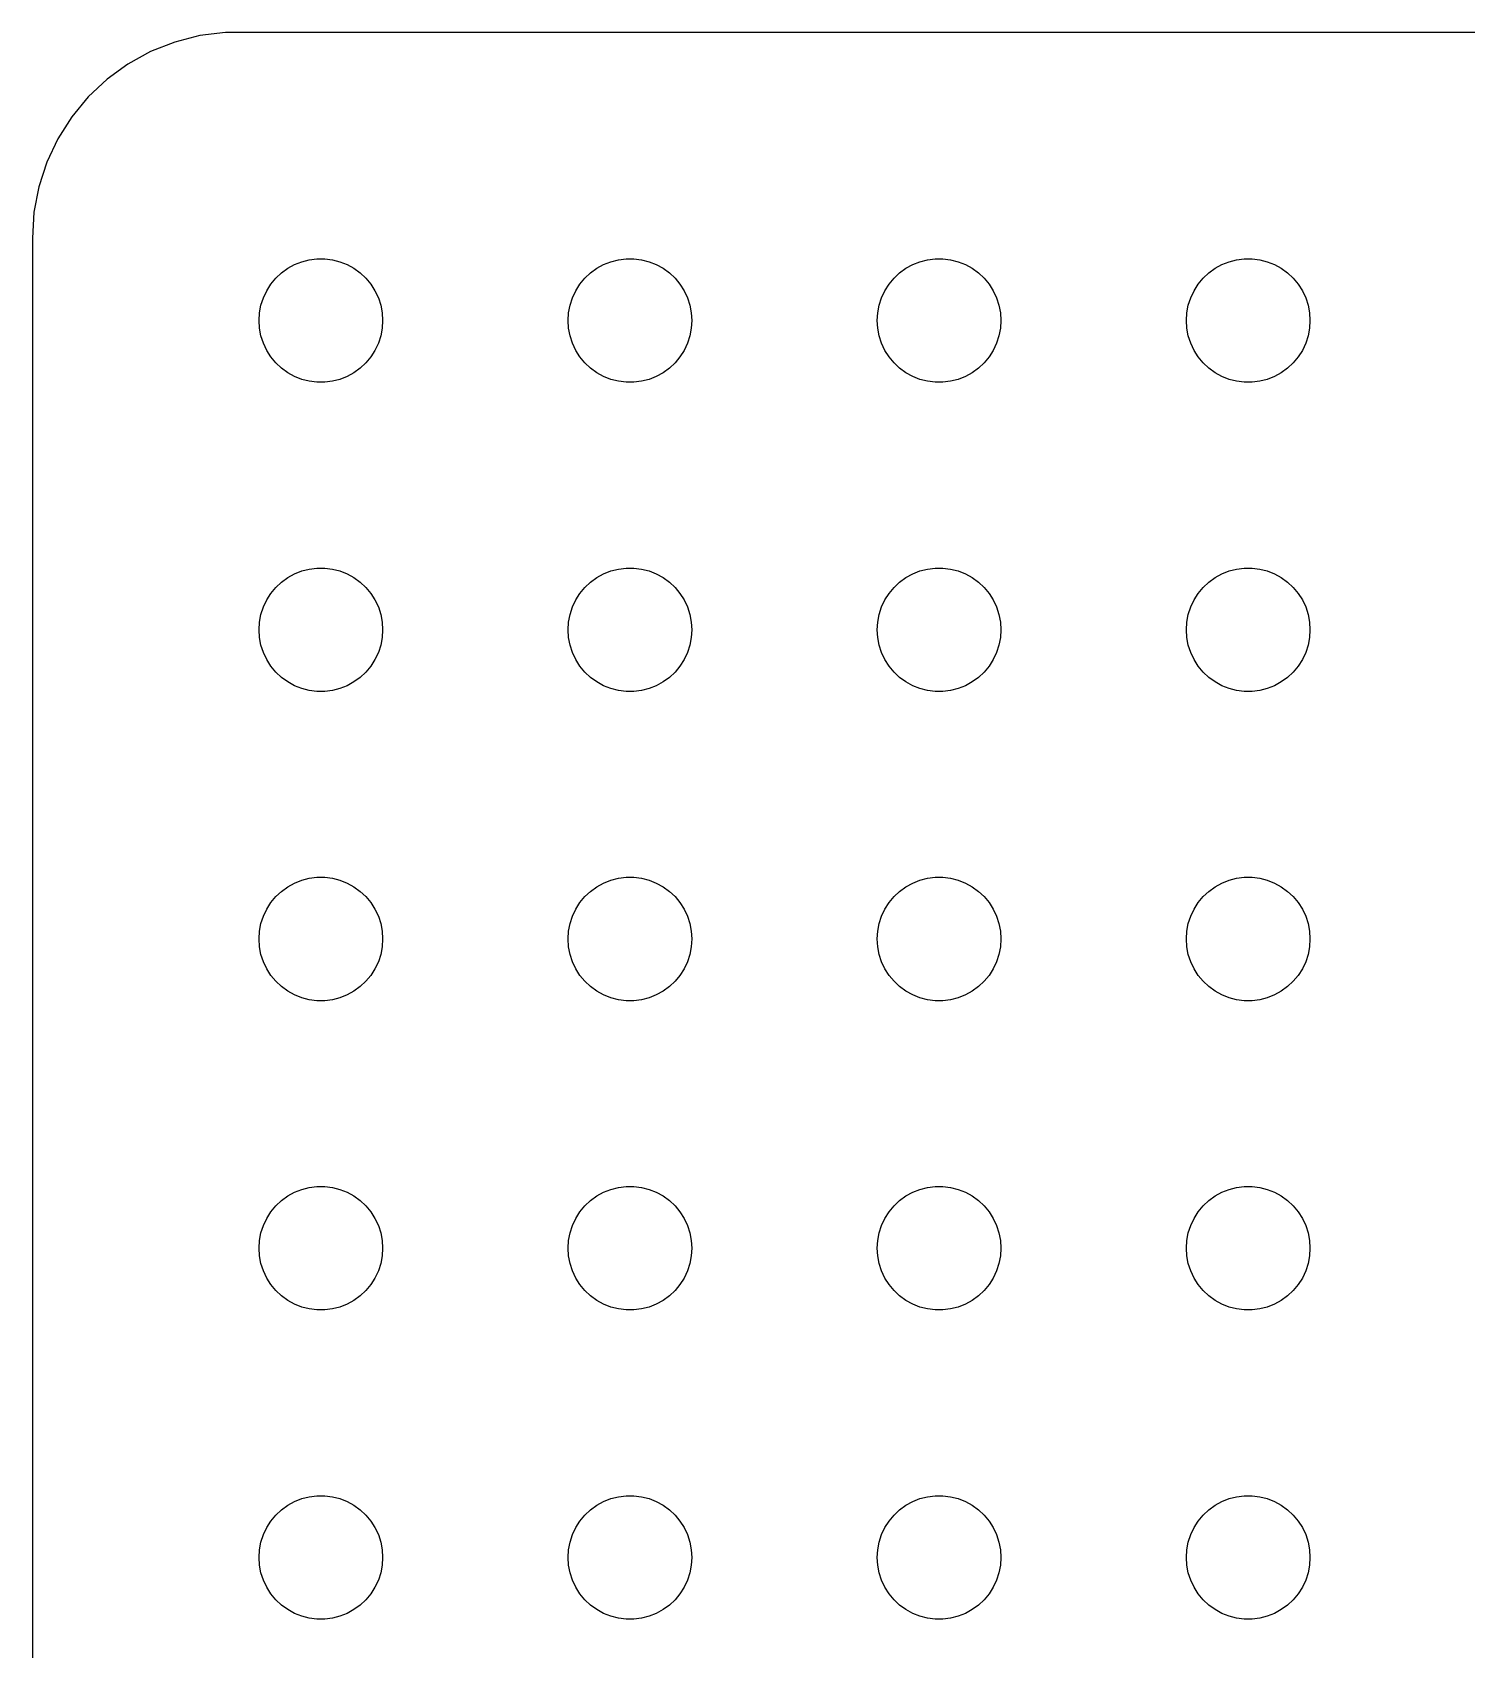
# Model space of a CAD drawing. Header units: metres. Extents: x -142 to 142, y -37 to 37.
# Drawn here: x -142 to -107.2, y -2.24 to 36.99 of the extents above; entities that cross this region are included whole.
import ezdxf

# ---------------------------------------------------------------- set-up
doc = ezdxf.new("R2010")
doc.units = ezdxf.units.M

msp = doc.modelspace()

# ---------------------------------------------------------------- linework, layer by layer
for p, q in [((-137.937, 36.9114), (-138.545, 36.7553)), ((-137.314, 36.9901), (-137.937, 36.9114)), ((137.314, 36.9901), (-137.314, 36.9901)), ((-139.129, 36.5241), (-139.679, 36.2216)), ((-138.545, 36.7553), (-139.129, 36.5241)), ((-139.679, 36.2216), (-140.187, 35.8526)), ((-140.187, 35.8526), (-140.645, 35.4227)), ((-140.645, 35.4227), (-141.045, 34.9389)), ((-141.045, 34.9389), (-141.382, 34.4088)), ((-141.382, 34.4088), (-141.649, 33.8406)), ((-141.649, 33.8406), (-141.843, 33.2434)), ((-141.843, 33.2434), (-141.961, 32.6267)), ((-141.961, 32.6267), (-142, 32)), ((-142, 32), (-142, -32)), ((-135.639, 31.3572), (-135.464, 31.4266)), ((-135.464, 31.4266), (-135.281, 31.4734)), ((-135.281, 31.4734), (-135.094, 31.497)), ((-135.094, 31.497), (-134.906, 31.497)), ((-134.906, 31.497), (-134.719, 31.4734)), ((-134.719, 31.4734), (-134.536, 31.4266)), ((-134.536, 31.4266), (-134.361, 31.3572)), ((-128.139, 31.3572), (-127.964, 31.4266)), ((-127.964, 31.4266), (-127.781, 31.4734)), ((-127.781, 31.4734), (-127.594, 31.497)), ((-127.594, 31.497), (-127.406, 31.497)), ((-127.406, 31.497), (-127.219, 31.4734)), ((-127.219, 31.4734), (-127.036, 31.4266)), ((-127.036, 31.4266), (-126.861, 31.3572)), ((-120.639, 31.3572), (-120.464, 31.4266)), ((-120.464, 31.4266), (-120.281, 31.4734)), ((-120.281, 31.4734), (-120.094, 31.497)), ((-120.094, 31.497), (-119.906, 31.497)), ((-119.906, 31.497), (-119.719, 31.4734)), ((-119.719, 31.4734), (-119.536, 31.4266)), ((-119.536, 31.4266), (-119.361, 31.3572)), ((-113.139, 31.3572), (-112.964, 31.4266)), ((-112.964, 31.4266), (-112.781, 31.4734)), ((-112.781, 31.4734), (-112.594, 31.497)), ((-112.594, 31.497), (-112.406, 31.497)), ((-112.406, 31.497), (-112.219, 31.4734)), ((-112.219, 31.4734), (-112.036, 31.4266)), ((-112.036, 31.4266), (-111.861, 31.3572)), ((-136.214, 30.8817), (-136.093, 31.0268)), ((-136.093, 31.0268), (-135.956, 31.1558)), ((-135.956, 31.1558), (-135.804, 31.2665)), ((-135.804, 31.2665), (-135.639, 31.3572)), ((-134.361, 31.3572), (-134.196, 31.2665)), ((-134.196, 31.2665), (-134.044, 31.1558)), ((-134.044, 31.1558), (-133.907, 31.0268)), ((-133.907, 31.0268), (-133.786, 30.8817)), ((-128.714, 30.8817), (-128.593, 31.0268)), ((-128.593, 31.0268), (-128.456, 31.1558)), ((-128.456, 31.1558), (-128.304, 31.2665)), ((-128.304, 31.2665), (-128.139, 31.3572)), ((-126.861, 31.3572), (-126.696, 31.2665)), ((-126.696, 31.2665), (-126.544, 31.1558)), ((-126.544, 31.1558), (-126.407, 31.0268)), ((-126.407, 31.0268), (-126.286, 30.8817)), ((-121.214, 30.8817), (-121.093, 31.0268)), ((-121.093, 31.0268), (-120.956, 31.1558)), ((-120.956, 31.1558), (-120.804, 31.2665)), ((-120.804, 31.2665), (-120.639, 31.3572)), ((-119.361, 31.3572), (-119.196, 31.2665)), ((-119.196, 31.2665), (-119.044, 31.1558)), ((-119.044, 31.1558), (-118.907, 31.0268)), ((-118.907, 31.0268), (-118.786, 30.8817)), ((-113.714, 30.8817), (-113.593, 31.0268)), ((-113.593, 31.0268), (-113.456, 31.1558)), ((-113.456, 31.1558), (-113.304, 31.2665)), ((-113.304, 31.2665), (-113.139, 31.3572)), ((-111.861, 31.3572), (-111.696, 31.2665)), ((-111.696, 31.2665), (-111.544, 31.1558)), ((-111.544, 31.1558), (-111.407, 31.0268)), ((-111.407, 31.0268), (-111.286, 30.8817)), ((-136.395, 30.5522), (-136.314, 30.7226)), ((-136.314, 30.7226), (-136.214, 30.8817)), ((-133.786, 30.8817), (-133.686, 30.7226)), ((-133.686, 30.7226), (-133.605, 30.5522)), ((-128.895, 30.5522), (-128.814, 30.7226)), ((-128.814, 30.7226), (-128.714, 30.8817)), ((-126.286, 30.8817), (-126.186, 30.7226)), ((-126.186, 30.7226), (-126.105, 30.5522)), ((-121.395, 30.5522), (-121.314, 30.7226)), ((-121.314, 30.7226), (-121.214, 30.8817)), ((-118.786, 30.8817), (-118.686, 30.7226)), ((-118.686, 30.7226), (-118.605, 30.5522)), ((-113.895, 30.5522), (-113.814, 30.7226)), ((-113.814, 30.7226), (-113.714, 30.8817)), ((-111.286, 30.8817), (-111.186, 30.7226)), ((-111.186, 30.7226), (-111.105, 30.5522)), ((-136.488, 30.188), (-136.453, 30.373)), ((-136.453, 30.373), (-136.395, 30.5522)), ((-133.605, 30.5522), (-133.547, 30.373)), ((-133.547, 30.373), (-133.512, 30.188)), ((-128.988, 30.188), (-128.953, 30.373)), ((-128.953, 30.373), (-128.895, 30.5522)), ((-126.105, 30.5522), (-126.047, 30.373)), ((-126.047, 30.373), (-126.012, 30.188)), ((-121.488, 30.188), (-121.453, 30.373)), ((-121.453, 30.373), (-121.395, 30.5522)), ((-118.605, 30.5522), (-118.547, 30.373)), ((-118.547, 30.373), (-118.512, 30.188)), ((-113.988, 30.188), (-113.953, 30.373)), ((-113.953, 30.373), (-113.895, 30.5522)), ((-111.105, 30.5522), (-111.047, 30.373)), ((-111.047, 30.373), (-111.012, 30.188)), ((-136.5, 30), (-136.488, 30.188)), ((-136.488, 29.812), (-136.5, 30)), ((-133.512, 30.188), (-133.5, 30)), ((-133.5, 30), (-133.512, 29.812)), ((-129, 30), (-128.988, 30.188)), ((-128.988, 29.812), (-129, 30)), ((-126.012, 30.188), (-126, 30)), ((-126, 30), (-126.012, 29.812)), ((-121.5, 30), (-121.488, 30.188)), ((-121.488, 29.812), (-121.5, 30)), ((-118.512, 30.188), (-118.5, 30)), ((-118.5, 30), (-118.512, 29.812)), ((-114, 30), (-113.988, 30.188)), ((-113.988, 29.812), (-114, 30)), ((-111.012, 30.188), (-111, 30)), ((-111, 30), (-111.012, 29.812)), ((-136.453, 29.627), (-136.488, 29.812)), ((-136.395, 29.4478), (-136.453, 29.627)), ((-136.314, 29.2774), (-136.395, 29.4478)), ((-133.605, 29.4478), (-133.686, 29.2774)), ((-133.547, 29.627), (-133.605, 29.4478)), ((-133.512, 29.812), (-133.547, 29.627)), ((-128.953, 29.627), (-128.988, 29.812)), ((-128.895, 29.4478), (-128.953, 29.627)), ((-128.814, 29.2774), (-128.895, 29.4478)), ((-126.105, 29.4478), (-126.186, 29.2774)), ((-126.047, 29.627), (-126.105, 29.4478)), ((-126.012, 29.812), (-126.047, 29.627)), ((-121.453, 29.627), (-121.488, 29.812)), ((-121.395, 29.4478), (-121.453, 29.627)), ((-121.314, 29.2774), (-121.395, 29.4478)), ((-118.605, 29.4478), (-118.686, 29.2774)), ((-118.547, 29.627), (-118.605, 29.4478)), ((-118.512, 29.812), (-118.547, 29.627)), ((-113.953, 29.627), (-113.988, 29.812)), ((-113.895, 29.4478), (-113.953, 29.627)), ((-113.814, 29.2774), (-113.895, 29.4478)), ((-111.105, 29.4478), (-111.186, 29.2774)), ((-111.047, 29.627), (-111.105, 29.4478)), ((-111.012, 29.812), (-111.047, 29.627)), ((-136.214, 29.1183), (-136.314, 29.2774)), ((-136.093, 28.9732), (-136.214, 29.1183)), ((-133.786, 29.1183), (-133.907, 28.9732)), ((-133.686, 29.2774), (-133.786, 29.1183)), ((-128.714, 29.1183), (-128.814, 29.2774)), ((-128.593, 28.9732), (-128.714, 29.1183)), ((-126.286, 29.1183), (-126.407, 28.9732)), ((-126.186, 29.2774), (-126.286, 29.1183)), ((-121.214, 29.1183), (-121.314, 29.2774)), ((-121.093, 28.9732), (-121.214, 29.1183)), ((-118.786, 29.1183), (-118.907, 28.9732)), ((-118.686, 29.2774), (-118.786, 29.1183)), ((-113.714, 29.1183), (-113.814, 29.2774)), ((-113.593, 28.9732), (-113.714, 29.1183)), ((-111.286, 29.1183), (-111.407, 28.9732)), ((-111.186, 29.2774), (-111.286, 29.1183)), ((-135.956, 28.8442), (-136.093, 28.9732)), ((-135.804, 28.7335), (-135.956, 28.8442)), ((-135.639, 28.6427), (-135.804, 28.7335)), ((-135.464, 28.5734), (-135.639, 28.6427)), ((-134.361, 28.6427), (-134.536, 28.5734)), ((-134.196, 28.7335), (-134.361, 28.6427)), ((-134.044, 28.8442), (-134.196, 28.7335)), ((-133.907, 28.9732), (-134.044, 28.8442)), ((-128.456, 28.8442), (-128.593, 28.9732)), ((-128.304, 28.7335), (-128.456, 28.8442)), ((-128.139, 28.6427), (-128.304, 28.7335)), ((-127.964, 28.5734), (-128.139, 28.6427)), ((-126.861, 28.6427), (-127.036, 28.5734)), ((-126.696, 28.7335), (-126.861, 28.6427)), ((-126.544, 28.8442), (-126.696, 28.7335)), ((-126.407, 28.9732), (-126.544, 28.8442)), ((-120.956, 28.8442), (-121.093, 28.9732)), ((-120.804, 28.7335), (-120.956, 28.8442)), ((-120.639, 28.6427), (-120.804, 28.7335)), ((-120.464, 28.5734), (-120.639, 28.6427)), ((-119.361, 28.6427), (-119.536, 28.5734)), ((-119.196, 28.7335), (-119.361, 28.6427)), ((-119.044, 28.8442), (-119.196, 28.7335)), ((-118.907, 28.9732), (-119.044, 28.8442)), ((-113.456, 28.8442), (-113.593, 28.9732)), ((-113.304, 28.7335), (-113.456, 28.8442)), ((-113.139, 28.6427), (-113.304, 28.7335)), ((-112.964, 28.5734), (-113.139, 28.6427)), ((-111.861, 28.6427), (-112.036, 28.5734)), ((-111.696, 28.7335), (-111.861, 28.6427)), ((-111.544, 28.8442), (-111.696, 28.7335)), ((-111.407, 28.9732), (-111.544, 28.8442)), ((-135.281, 28.5266), (-135.464, 28.5734)), ((-135.094, 28.503), (-135.281, 28.5266)), ((-134.906, 28.503), (-135.094, 28.503)), ((-134.719, 28.5266), (-134.906, 28.503)), ((-134.536, 28.5734), (-134.719, 28.5266)), ((-127.781, 28.5266), (-127.964, 28.5734)), ((-127.594, 28.503), (-127.781, 28.5266)), ((-127.406, 28.503), (-127.594, 28.503)), ((-127.219, 28.5266), (-127.406, 28.503)), ((-127.036, 28.5734), (-127.219, 28.5266)), ((-120.281, 28.5266), (-120.464, 28.5734)), ((-120.094, 28.503), (-120.281, 28.5266)), ((-119.906, 28.503), (-120.094, 28.503)), ((-119.719, 28.5266), (-119.906, 28.503)), ((-119.536, 28.5734), (-119.719, 28.5266)), ((-112.781, 28.5266), (-112.964, 28.5734)), ((-112.594, 28.503), (-112.781, 28.5266)), ((-112.406, 28.503), (-112.594, 28.503)), ((-112.219, 28.5266), (-112.406, 28.503)), ((-112.036, 28.5734), (-112.219, 28.5266)), ((-135.464, 23.9266), (-135.281, 23.9734)), ((-135.281, 23.9734), (-135.094, 23.997)), ((-135.094, 23.997), (-134.906, 23.997)), ((-134.906, 23.997), (-134.719, 23.9734)), ((-134.719, 23.9734), (-134.536, 23.9266)), ((-127.964, 23.9266), (-127.781, 23.9734)), ((-127.781, 23.9734), (-127.594, 23.997)), ((-127.594, 23.997), (-127.406, 23.997)), ((-127.406, 23.997), (-127.219, 23.9734)), ((-127.219, 23.9734), (-127.036, 23.9266)), ((-120.464, 23.9266), (-120.281, 23.9734)), ((-120.281, 23.9734), (-120.094, 23.997)), ((-120.094, 23.997), (-119.906, 23.997)), ((-119.906, 23.997), (-119.719, 23.9734)), ((-119.719, 23.9734), (-119.536, 23.9266)), ((-112.964, 23.9266), (-112.781, 23.9734)), ((-112.781, 23.9734), (-112.594, 23.997)), ((-112.594, 23.997), (-112.406, 23.997)), ((-112.406, 23.997), (-112.219, 23.9734)), ((-112.219, 23.9734), (-112.036, 23.9266)), ((-136.093, 23.5268), (-135.956, 23.6558)), ((-135.956, 23.6558), (-135.804, 23.7665)), ((-135.804, 23.7665), (-135.639, 23.8572)), ((-135.639, 23.8572), (-135.464, 23.9266)), ((-134.536, 23.9266), (-134.361, 23.8572)), ((-134.361, 23.8572), (-134.196, 23.7665)), ((-134.196, 23.7665), (-134.044, 23.6558)), ((-134.044, 23.6558), (-133.907, 23.5268)), ((-128.593, 23.5268), (-128.456, 23.6558)), ((-128.456, 23.6558), (-128.304, 23.7665)), ((-128.304, 23.7665), (-128.139, 23.8572)), ((-128.139, 23.8572), (-127.964, 23.9266)), ((-127.036, 23.9266), (-126.861, 23.8572)), ((-126.861, 23.8572), (-126.696, 23.7665)), ((-126.696, 23.7665), (-126.544, 23.6558)), ((-126.544, 23.6558), (-126.407, 23.5268)), ((-121.093, 23.5268), (-120.956, 23.6558)), ((-120.956, 23.6558), (-120.804, 23.7665)), ((-120.804, 23.7665), (-120.639, 23.8572)), ((-120.639, 23.8572), (-120.464, 23.9266)), ((-119.536, 23.9266), (-119.361, 23.8572)), ((-119.361, 23.8572), (-119.196, 23.7665)), ((-119.196, 23.7665), (-119.044, 23.6558)), ((-119.044, 23.6558), (-118.907, 23.5268)), ((-113.593, 23.5268), (-113.456, 23.6558)), ((-113.456, 23.6558), (-113.304, 23.7665)), ((-113.304, 23.7665), (-113.139, 23.8572)), ((-113.139, 23.8572), (-112.964, 23.9266)), ((-112.036, 23.9266), (-111.861, 23.8572)), ((-111.861, 23.8572), (-111.696, 23.7665)), ((-111.696, 23.7665), (-111.544, 23.6558)), ((-111.544, 23.6558), (-111.407, 23.5268)), ((-136.395, 23.0522), (-136.314, 23.2226)), ((-136.314, 23.2226), (-136.214, 23.3817)), ((-136.214, 23.3817), (-136.093, 23.5268)), ((-133.907, 23.5268), (-133.786, 23.3817)), ((-133.786, 23.3817), (-133.686, 23.2226)), ((-133.686, 23.2226), (-133.605, 23.0522)), ((-128.895, 23.0522), (-128.814, 23.2226)), ((-128.814, 23.2226), (-128.714, 23.3817)), ((-128.714, 23.3817), (-128.593, 23.5268)), ((-126.407, 23.5268), (-126.286, 23.3817)), ((-126.286, 23.3817), (-126.186, 23.2226)), ((-126.186, 23.2226), (-126.105, 23.0522)), ((-121.395, 23.0522), (-121.314, 23.2226)), ((-121.314, 23.2226), (-121.214, 23.3817)), ((-121.214, 23.3817), (-121.093, 23.5268)), ((-118.907, 23.5268), (-118.786, 23.3817)), ((-118.786, 23.3817), (-118.686, 23.2226)), ((-118.686, 23.2226), (-118.605, 23.0522)), ((-113.895, 23.0522), (-113.814, 23.2226)), ((-113.814, 23.2226), (-113.714, 23.3817)), ((-113.714, 23.3817), (-113.593, 23.5268)), ((-111.407, 23.5268), (-111.286, 23.3817)), ((-111.286, 23.3817), (-111.186, 23.2226)), ((-111.186, 23.2226), (-111.105, 23.0522)), ((-136.488, 22.688), (-136.453, 22.873)), ((-136.453, 22.873), (-136.395, 23.0522)), ((-133.605, 23.0522), (-133.547, 22.873)), ((-133.547, 22.873), (-133.512, 22.688)), ((-128.988, 22.688), (-128.953, 22.873)), ((-128.953, 22.873), (-128.895, 23.0522)), ((-126.105, 23.0522), (-126.047, 22.873)), ((-126.047, 22.873), (-126.012, 22.688)), ((-121.488, 22.688), (-121.453, 22.873)), ((-121.453, 22.873), (-121.395, 23.0522)), ((-118.605, 23.0522), (-118.547, 22.873)), ((-118.547, 22.873), (-118.512, 22.688)), ((-113.988, 22.688), (-113.953, 22.873)), ((-113.953, 22.873), (-113.895, 23.0522)), ((-111.105, 23.0522), (-111.047, 22.873)), ((-111.047, 22.873), (-111.012, 22.688)), ((-136.5, 22.5), (-136.488, 22.688)), ((-136.488, 22.312), (-136.5, 22.5)), ((-133.512, 22.688), (-133.5, 22.5)), ((-133.5, 22.5), (-133.512, 22.312)), ((-129, 22.5), (-128.988, 22.688)), ((-128.988, 22.312), (-129, 22.5)), ((-126.012, 22.688), (-126, 22.5)), ((-126, 22.5), (-126.012, 22.312)), ((-121.5, 22.5), (-121.488, 22.688)), ((-121.488, 22.312), (-121.5, 22.5)), ((-118.512, 22.688), (-118.5, 22.5)), ((-118.5, 22.5), (-118.512, 22.312)), ((-114, 22.5), (-113.988, 22.688)), ((-113.988, 22.312), (-114, 22.5)), ((-111.012, 22.688), (-111, 22.5)), ((-111, 22.5), (-111.012, 22.312)), ((-136.453, 22.127), (-136.488, 22.312)), ((-136.395, 21.9478), (-136.453, 22.127)), ((-133.547, 22.127), (-133.605, 21.9478)), ((-133.512, 22.312), (-133.547, 22.127)), ((-128.953, 22.127), (-128.988, 22.312)), ((-128.895, 21.9478), (-128.953, 22.127)), ((-126.047, 22.127), (-126.105, 21.9478)), ((-126.012, 22.312), (-126.047, 22.127)), ((-121.453, 22.127), (-121.488, 22.312)), ((-121.395, 21.9478), (-121.453, 22.127)), ((-118.547, 22.127), (-118.605, 21.9478)), ((-118.512, 22.312), (-118.547, 22.127)), ((-113.953, 22.127), (-113.988, 22.312)), ((-113.895, 21.9478), (-113.953, 22.127)), ((-111.047, 22.127), (-111.105, 21.9478)), ((-111.012, 22.312), (-111.047, 22.127)), ((-136.314, 21.7774), (-136.395, 21.9478)), ((-136.214, 21.6183), (-136.314, 21.7774)), ((-136.093, 21.4732), (-136.214, 21.6183)), ((-133.786, 21.6183), (-133.907, 21.4732)), ((-133.686, 21.7774), (-133.786, 21.6183)), ((-133.605, 21.9478), (-133.686, 21.7774)), ((-128.814, 21.7774), (-128.895, 21.9478)), ((-128.714, 21.6183), (-128.814, 21.7774)), ((-128.593, 21.4732), (-128.714, 21.6183)), ((-126.286, 21.6183), (-126.407, 21.4732)), ((-126.186, 21.7774), (-126.286, 21.6183)), ((-126.105, 21.9478), (-126.186, 21.7774)), ((-121.314, 21.7774), (-121.395, 21.9478)), ((-121.214, 21.6183), (-121.314, 21.7774)), ((-121.093, 21.4732), (-121.214, 21.6183)), ((-118.786, 21.6183), (-118.907, 21.4732)), ((-118.686, 21.7774), (-118.786, 21.6183)), ((-118.605, 21.9478), (-118.686, 21.7774)), ((-113.814, 21.7774), (-113.895, 21.9478)), ((-113.714, 21.6183), (-113.814, 21.7774)), ((-113.593, 21.4732), (-113.714, 21.6183)), ((-111.286, 21.6183), (-111.407, 21.4732)), ((-111.186, 21.7774), (-111.286, 21.6183)), ((-111.105, 21.9478), (-111.186, 21.7774)), ((-135.956, 21.3442), (-136.093, 21.4732)), ((-135.804, 21.2335), (-135.956, 21.3442)), ((-135.639, 21.1427), (-135.804, 21.2335)), ((-134.196, 21.2335), (-134.361, 21.1427)), ((-134.044, 21.3442), (-134.196, 21.2335)), ((-133.907, 21.4732), (-134.044, 21.3442)), ((-128.456, 21.3442), (-128.593, 21.4732)), ((-128.304, 21.2335), (-128.456, 21.3442)), ((-128.139, 21.1427), (-128.304, 21.2335)), ((-126.696, 21.2335), (-126.861, 21.1427)), ((-126.544, 21.3442), (-126.696, 21.2335)), ((-126.407, 21.4732), (-126.544, 21.3442)), ((-120.956, 21.3442), (-121.093, 21.4732)), ((-120.804, 21.2335), (-120.956, 21.3442)), ((-120.639, 21.1427), (-120.804, 21.2335)), ((-119.196, 21.2335), (-119.361, 21.1427)), ((-119.044, 21.3442), (-119.196, 21.2335)), ((-118.907, 21.4732), (-119.044, 21.3442)), ((-113.456, 21.3442), (-113.593, 21.4732)), ((-113.304, 21.2335), (-113.456, 21.3442)), ((-113.139, 21.1427), (-113.304, 21.2335)), ((-111.696, 21.2335), (-111.861, 21.1427)), ((-111.544, 21.3442), (-111.696, 21.2335)), ((-111.407, 21.4732), (-111.544, 21.3442)), ((-135.464, 21.0734), (-135.639, 21.1427)), ((-135.281, 21.0266), (-135.464, 21.0734)), ((-135.094, 21.003), (-135.281, 21.0266)), ((-134.906, 21.003), (-135.094, 21.003)), ((-134.719, 21.0266), (-134.906, 21.003)), ((-134.536, 21.0734), (-134.719, 21.0266)), ((-134.361, 21.1427), (-134.536, 21.0734)), ((-127.964, 21.0734), (-128.139, 21.1427)), ((-127.781, 21.0266), (-127.964, 21.0734)), ((-127.594, 21.003), (-127.781, 21.0266)), ((-127.406, 21.003), (-127.594, 21.003)), ((-127.219, 21.0266), (-127.406, 21.003)), ((-127.036, 21.0734), (-127.219, 21.0266)), ((-126.861, 21.1427), (-127.036, 21.0734)), ((-120.464, 21.0734), (-120.639, 21.1427)), ((-120.281, 21.0266), (-120.464, 21.0734)), ((-120.094, 21.003), (-120.281, 21.0266)), ((-119.906, 21.003), (-120.094, 21.003)), ((-119.719, 21.0266), (-119.906, 21.003)), ((-119.536, 21.0734), (-119.719, 21.0266)), ((-119.361, 21.1427), (-119.536, 21.0734)), ((-112.964, 21.0734), (-113.139, 21.1427)), ((-112.781, 21.0266), (-112.964, 21.0734)), ((-112.594, 21.003), (-112.781, 21.0266)), ((-112.406, 21.003), (-112.594, 21.003)), ((-112.219, 21.0266), (-112.406, 21.003)), ((-112.036, 21.0734), (-112.219, 21.0266)), ((-111.861, 21.1427), (-112.036, 21.0734)), ((-135.281, 16.4734), (-135.094, 16.497)), ((-135.094, 16.497), (-134.906, 16.497)), ((-134.906, 16.497), (-134.719, 16.4734)), ((-127.781, 16.4734), (-127.594, 16.497)), ((-127.594, 16.497), (-127.406, 16.497)), ((-127.406, 16.497), (-127.219, 16.4734)), ((-120.281, 16.4734), (-120.094, 16.497)), ((-120.094, 16.497), (-119.906, 16.497)), ((-119.906, 16.497), (-119.719, 16.4734)), ((-112.781, 16.4734), (-112.594, 16.497)), ((-112.594, 16.497), (-112.406, 16.497)), ((-112.406, 16.497), (-112.219, 16.4734)), ((-136.093, 16.0268), (-135.956, 16.1558)), ((-135.956, 16.1558), (-135.804, 16.2665)), ((-135.804, 16.2665), (-135.639, 16.3572)), ((-135.639, 16.3572), (-135.464, 16.4266)), ((-135.464, 16.4266), (-135.281, 16.4734)), ((-134.719, 16.4734), (-134.536, 16.4266)), ((-134.536, 16.4266), (-134.361, 16.3572)), ((-134.361, 16.3572), (-134.196, 16.2665)), ((-134.196, 16.2665), (-134.044, 16.1558)), ((-134.044, 16.1558), (-133.907, 16.0268)), ((-128.593, 16.0268), (-128.456, 16.1558)), ((-128.456, 16.1558), (-128.304, 16.2665)), ((-128.304, 16.2665), (-128.139, 16.3572)), ((-128.139, 16.3572), (-127.964, 16.4266)), ((-127.964, 16.4266), (-127.781, 16.4734)), ((-127.219, 16.4734), (-127.036, 16.4266)), ((-127.036, 16.4266), (-126.861, 16.3572)), ((-126.861, 16.3572), (-126.696, 16.2665)), ((-126.696, 16.2665), (-126.544, 16.1558)), ((-126.544, 16.1558), (-126.407, 16.0268)), ((-121.093, 16.0268), (-120.956, 16.1558)), ((-120.956, 16.1558), (-120.804, 16.2665)), ((-120.804, 16.2665), (-120.639, 16.3572)), ((-120.639, 16.3572), (-120.464, 16.4266)), ((-120.464, 16.4266), (-120.281, 16.4734)), ((-119.719, 16.4734), (-119.536, 16.4266)), ((-119.536, 16.4266), (-119.361, 16.3572)), ((-119.361, 16.3572), (-119.196, 16.2665)), ((-119.196, 16.2665), (-119.044, 16.1558)), ((-119.044, 16.1558), (-118.907, 16.0268)), ((-113.593, 16.0268), (-113.456, 16.1558)), ((-113.456, 16.1558), (-113.304, 16.2665)), ((-113.304, 16.2665), (-113.139, 16.3572)), ((-113.139, 16.3572), (-112.964, 16.4266)), ((-112.964, 16.4266), (-112.781, 16.4734)), ((-112.219, 16.4734), (-112.036, 16.4266)), ((-112.036, 16.4266), (-111.861, 16.3572)), ((-111.861, 16.3572), (-111.696, 16.2665)), ((-111.696, 16.2665), (-111.544, 16.1558)), ((-111.544, 16.1558), (-111.407, 16.0268)), ((-136.395, 15.5522), (-136.314, 15.7226)), ((-136.314, 15.7226), (-136.214, 15.8817)), ((-136.214, 15.8817), (-136.093, 16.0268)), ((-133.907, 16.0268), (-133.786, 15.8817)), ((-133.786, 15.8817), (-133.686, 15.7226)), ((-133.686, 15.7226), (-133.605, 15.5522)), ((-128.895, 15.5522), (-128.814, 15.7226)), ((-128.814, 15.7226), (-128.714, 15.8817)), ((-128.714, 15.8817), (-128.593, 16.0268)), ((-126.407, 16.0268), (-126.286, 15.8817)), ((-126.286, 15.8817), (-126.186, 15.7226)), ((-126.186, 15.7226), (-126.105, 15.5522)), ((-121.395, 15.5522), (-121.314, 15.7226)), ((-121.314, 15.7226), (-121.214, 15.8817)), ((-121.214, 15.8817), (-121.093, 16.0268)), ((-118.907, 16.0268), (-118.786, 15.8817)), ((-118.786, 15.8817), (-118.686, 15.7226)), ((-118.686, 15.7226), (-118.605, 15.5522)), ((-113.895, 15.5522), (-113.814, 15.7226)), ((-113.814, 15.7226), (-113.714, 15.8817)), ((-113.714, 15.8817), (-113.593, 16.0268)), ((-111.407, 16.0268), (-111.286, 15.8817)), ((-111.286, 15.8817), (-111.186, 15.7226)), ((-111.186, 15.7226), (-111.105, 15.5522)), ((-136.488, 15.188), (-136.453, 15.373)), ((-136.453, 15.373), (-136.395, 15.5522)), ((-133.605, 15.5522), (-133.547, 15.373)), ((-133.547, 15.373), (-133.512, 15.188)), ((-128.988, 15.188), (-128.953, 15.373)), ((-128.953, 15.373), (-128.895, 15.5522)), ((-126.105, 15.5522), (-126.047, 15.373)), ((-126.047, 15.373), (-126.012, 15.188)), ((-121.488, 15.188), (-121.453, 15.373)), ((-121.453, 15.373), (-121.395, 15.5522)), ((-118.605, 15.5522), (-118.547, 15.373)), ((-118.547, 15.373), (-118.512, 15.188)), ((-113.988, 15.188), (-113.953, 15.373)), ((-113.953, 15.373), (-113.895, 15.5522)), ((-111.105, 15.5522), (-111.047, 15.373)), ((-111.047, 15.373), (-111.012, 15.188)), ((-136.5, 15), (-136.488, 15.188)), ((-136.488, 14.812), (-136.5, 15)), ((-133.512, 15.188), (-133.5, 15)), ((-133.5, 15), (-133.512, 14.812)), ((-129, 15), (-128.988, 15.188)), ((-128.988, 14.812), (-129, 15)), ((-126.012, 15.188), (-126, 15)), ((-126, 15), (-126.012, 14.812)), ((-121.5, 15), (-121.488, 15.188)), ((-121.488, 14.812), (-121.5, 15)), ((-118.512, 15.188), (-118.5, 15)), ((-118.5, 15), (-118.512, 14.812)), ((-114, 15), (-113.988, 15.188)), ((-113.988, 14.812), (-114, 15)), ((-111.012, 15.188), (-111, 15)), ((-111, 15), (-111.012, 14.812)), ((-136.453, 14.627), (-136.488, 14.812)), ((-136.395, 14.4478), (-136.453, 14.627)), ((-133.547, 14.627), (-133.605, 14.4478)), ((-133.512, 14.812), (-133.547, 14.627)), ((-128.953, 14.627), (-128.988, 14.812)), ((-128.895, 14.4478), (-128.953, 14.627)), ((-126.047, 14.627), (-126.105, 14.4478)), ((-126.012, 14.812), (-126.047, 14.627)), ((-121.453, 14.627), (-121.488, 14.812)), ((-121.395, 14.4478), (-121.453, 14.627)), ((-118.547, 14.627), (-118.605, 14.4478)), ((-118.512, 14.812), (-118.547, 14.627)), ((-113.953, 14.627), (-113.988, 14.812)), ((-113.895, 14.4478), (-113.953, 14.627)), ((-111.047, 14.627), (-111.105, 14.4478)), ((-111.012, 14.812), (-111.047, 14.627)), ((-136.314, 14.2774), (-136.395, 14.4478)), ((-136.214, 14.1183), (-136.314, 14.2774)), ((-133.686, 14.2774), (-133.786, 14.1183)), ((-133.605, 14.4478), (-133.686, 14.2774)), ((-128.814, 14.2774), (-128.895, 14.4478)), ((-128.714, 14.1183), (-128.814, 14.2774)), ((-126.186, 14.2774), (-126.286, 14.1183)), ((-126.105, 14.4478), (-126.186, 14.2774)), ((-121.314, 14.2774), (-121.395, 14.4478)), ((-121.214, 14.1183), (-121.314, 14.2774)), ((-118.686, 14.2774), (-118.786, 14.1183)), ((-118.605, 14.4478), (-118.686, 14.2774)), ((-113.814, 14.2774), (-113.895, 14.4478)), ((-113.714, 14.1183), (-113.814, 14.2774)), ((-111.186, 14.2774), (-111.286, 14.1183)), ((-111.105, 14.4478), (-111.186, 14.2774)), ((-136.093, 13.9732), (-136.214, 14.1183)), ((-135.956, 13.8442), (-136.093, 13.9732)), ((-135.804, 13.7335), (-135.956, 13.8442)), ((-135.639, 13.6427), (-135.804, 13.7335)), ((-134.196, 13.7335), (-134.361, 13.6427)), ((-134.044, 13.8442), (-134.196, 13.7335)), ((-133.907, 13.9732), (-134.044, 13.8442)), ((-133.786, 14.1183), (-133.907, 13.9732)), ((-128.593, 13.9732), (-128.714, 14.1183)), ((-128.456, 13.8442), (-128.593, 13.9732)), ((-128.304, 13.7335), (-128.456, 13.8442)), ((-128.139, 13.6427), (-128.304, 13.7335)), ((-126.696, 13.7335), (-126.861, 13.6427)), ((-126.544, 13.8442), (-126.696, 13.7335)), ((-126.407, 13.9732), (-126.544, 13.8442)), ((-126.286, 14.1183), (-126.407, 13.9732)), ((-121.093, 13.9732), (-121.214, 14.1183)), ((-120.956, 13.8442), (-121.093, 13.9732)), ((-120.804, 13.7335), (-120.956, 13.8442)), ((-120.639, 13.6427), (-120.804, 13.7335)), ((-119.196, 13.7335), (-119.361, 13.6427)), ((-119.044, 13.8442), (-119.196, 13.7335)), ((-118.907, 13.9732), (-119.044, 13.8442)), ((-118.786, 14.1183), (-118.907, 13.9732)), ((-113.593, 13.9732), (-113.714, 14.1183)), ((-113.456, 13.8442), (-113.593, 13.9732)), ((-113.304, 13.7335), (-113.456, 13.8442)), ((-113.139, 13.6427), (-113.304, 13.7335)), ((-111.696, 13.7335), (-111.861, 13.6427)), ((-111.544, 13.8442), (-111.696, 13.7335)), ((-111.407, 13.9732), (-111.544, 13.8442)), ((-111.286, 14.1183), (-111.407, 13.9732)), ((-135.464, 13.5734), (-135.639, 13.6427)), ((-135.281, 13.5266), (-135.464, 13.5734)), ((-135.094, 13.5029), (-135.281, 13.5266)), ((-134.906, 13.5029), (-135.094, 13.5029)), ((-134.719, 13.5266), (-134.906, 13.5029)), ((-134.536, 13.5734), (-134.719, 13.5266)), ((-134.361, 13.6427), (-134.536, 13.5734)), ((-127.964, 13.5734), (-128.139, 13.6427)), ((-127.781, 13.5266), (-127.964, 13.5734)), ((-127.594, 13.5029), (-127.781, 13.5266)), ((-127.406, 13.5029), (-127.594, 13.5029)), ((-127.219, 13.5266), (-127.406, 13.5029)), ((-127.036, 13.5734), (-127.219, 13.5266)), ((-126.861, 13.6427), (-127.036, 13.5734)), ((-120.464, 13.5734), (-120.639, 13.6427)), ((-120.281, 13.5266), (-120.464, 13.5734)), ((-120.094, 13.5029), (-120.281, 13.5266)), ((-119.906, 13.5029), (-120.094, 13.5029)), ((-119.719, 13.5266), (-119.906, 13.5029)), ((-119.536, 13.5734), (-119.719, 13.5266)), ((-119.361, 13.6427), (-119.536, 13.5734)), ((-112.964, 13.5734), (-113.139, 13.6427)), ((-112.781, 13.5266), (-112.964, 13.5734)), ((-112.594, 13.5029), (-112.781, 13.5266)), ((-112.406, 13.5029), (-112.594, 13.5029)), ((-112.219, 13.5266), (-112.406, 13.5029)), ((-112.036, 13.5734), (-112.219, 13.5266)), ((-111.861, 13.6427), (-112.036, 13.5734)), ((-136.093, 8.52681), (-135.956, 8.65576)), ((-135.956, 8.65576), (-135.804, 8.76648)), ((-135.804, 8.76648), (-135.639, 8.85724)), ((-135.639, 8.85724), (-135.464, 8.92657)), ((-135.464, 8.92657), (-135.281, 8.97342)), ((-135.281, 8.97342), (-135.094, 8.99704)), ((-135.094, 8.99704), (-134.906, 8.99704)), ((-134.906, 8.99704), (-134.719, 8.97342)), ((-134.719, 8.97342), (-134.536, 8.92657)), ((-134.536, 8.92657), (-134.361, 8.85724)), ((-134.361, 8.85724), (-134.196, 8.76648)), ((-134.196, 8.76648), (-134.044, 8.65576)), ((-134.044, 8.65576), (-133.907, 8.52681)), ((-128.593, 8.52681), (-128.456, 8.65576)), ((-128.456, 8.65576), (-128.304, 8.76648)), ((-128.304, 8.76648), (-128.139, 8.85724)), ((-128.139, 8.85724), (-127.964, 8.92657)), ((-127.964, 8.92657), (-127.781, 8.97342)), ((-127.781, 8.97342), (-127.594, 8.99704)), ((-127.594, 8.99704), (-127.406, 8.99704)), ((-127.406, 8.99704), (-127.219, 8.97342)), ((-127.219, 8.97342), (-127.036, 8.92657)), ((-127.036, 8.92657), (-126.861, 8.85724)), ((-126.861, 8.85724), (-126.696, 8.76648)), ((-126.696, 8.76648), (-126.544, 8.65576)), ((-126.544, 8.65576), (-126.407, 8.52681)), ((-121.093, 8.52681), (-120.956, 8.65576)), ((-120.956, 8.65576), (-120.804, 8.76648)), ((-120.804, 8.76648), (-120.639, 8.85724)), ((-120.639, 8.85724), (-120.464, 8.92657)), ((-120.464, 8.92657), (-120.281, 8.97342)), ((-120.281, 8.97342), (-120.094, 8.99704)), ((-120.094, 8.99704), (-119.906, 8.99704)), ((-119.906, 8.99704), (-119.719, 8.97342)), ((-119.719, 8.97342), (-119.536, 8.92657)), ((-119.536, 8.92657), (-119.361, 8.85724)), ((-119.361, 8.85724), (-119.196, 8.76648)), ((-119.196, 8.76648), (-119.044, 8.65576)), ((-119.044, 8.65576), (-118.907, 8.52681)), ((-113.593, 8.52681), (-113.456, 8.65576)), ((-113.456, 8.65576), (-113.304, 8.76648)), ((-113.304, 8.76648), (-113.139, 8.85724)), ((-113.139, 8.85724), (-112.964, 8.92657)), ((-112.964, 8.92657), (-112.781, 8.97342)), ((-112.781, 8.97342), (-112.594, 8.99704)), ((-112.594, 8.99704), (-112.406, 8.99704)), ((-112.406, 8.99704), (-112.219, 8.97342)), ((-112.219, 8.97342), (-112.036, 8.92657)), ((-112.036, 8.92657), (-111.861, 8.85724)), ((-111.861, 8.85724), (-111.696, 8.76648)), ((-111.696, 8.76648), (-111.544, 8.65576)), ((-111.544, 8.65576), (-111.407, 8.52681)), ((-136.314, 8.22263), (-136.214, 8.38167)), ((-136.214, 8.38167), (-136.093, 8.52681)), ((-133.907, 8.52681), (-133.786, 8.38167)), ((-133.786, 8.38167), (-133.686, 8.22263)), ((-128.814, 8.22263), (-128.714, 8.38167)), ((-128.714, 8.38167), (-128.593, 8.52681)), ((-126.407, 8.52681), (-126.286, 8.38167)), ((-126.286, 8.38167), (-126.186, 8.22263)), ((-121.314, 8.22263), (-121.214, 8.38167)), ((-121.214, 8.38167), (-121.093, 8.52681)), ((-118.907, 8.52681), (-118.786, 8.38167)), ((-118.786, 8.38167), (-118.686, 8.22263)), ((-113.814, 8.22263), (-113.714, 8.38167)), ((-113.714, 8.38167), (-113.593, 8.52681)), ((-111.407, 8.52681), (-111.286, 8.38167)), ((-111.286, 8.38167), (-111.186, 8.22263)), ((-136.488, 7.68799), (-136.453, 7.87303)), ((-136.453, 7.87303), (-136.395, 8.05219)), ((-136.395, 8.05219), (-136.314, 8.22263)), ((-133.686, 8.22263), (-133.605, 8.05219)), ((-133.605, 8.05219), (-133.547, 7.87303)), ((-133.547, 7.87303), (-133.512, 7.68799)), ((-128.988, 7.68799), (-128.953, 7.87303)), ((-128.953, 7.87303), (-128.895, 8.05219)), ((-128.895, 8.05219), (-128.814, 8.22263)), ((-126.186, 8.22263), (-126.105, 8.05219)), ((-126.105, 8.05219), (-126.047, 7.87303)), ((-126.047, 7.87303), (-126.012, 7.68799)), ((-121.488, 7.68799), (-121.453, 7.87303)), ((-121.453, 7.87303), (-121.395, 8.05219)), ((-121.395, 8.05219), (-121.314, 8.22263)), ((-118.686, 8.22263), (-118.605, 8.05219)), ((-118.605, 8.05219), (-118.547, 7.87303)), ((-118.547, 7.87303), (-118.512, 7.68799)), ((-113.988, 7.68799), (-113.953, 7.87303)), ((-113.953, 7.87303), (-113.895, 8.05219)), ((-113.895, 8.05219), (-113.814, 8.22263)), ((-111.186, 8.22263), (-111.105, 8.05219)), ((-111.105, 8.05219), (-111.047, 7.87303)), ((-111.047, 7.87303), (-111.012, 7.68799)), ((-136.5, 7.5), (-136.488, 7.68799)), ((-136.488, 7.312), (-136.5, 7.5)), ((-133.512, 7.68799), (-133.5, 7.5)), ((-133.5, 7.5), (-133.512, 7.312)), ((-129, 7.5), (-128.988, 7.68799)), ((-128.988, 7.312), (-129, 7.5)), ((-126.012, 7.68799), (-126, 7.5)), ((-126, 7.5), (-126.012, 7.312)), ((-121.5, 7.5), (-121.488, 7.68799)), ((-121.488, 7.312), (-121.5, 7.5)), ((-118.512, 7.68799), (-118.5, 7.5)), ((-118.5, 7.5), (-118.512, 7.312)), ((-114, 7.5), (-113.988, 7.68799)), ((-113.988, 7.312), (-114, 7.5)), ((-111.012, 7.68799), (-111, 7.5)), ((-111, 7.5), (-111.012, 7.312)), ((-136.453, 7.12695), (-136.488, 7.312)), ((-136.395, 6.9478), (-136.453, 7.12695)), ((-133.547, 7.12695), (-133.605, 6.9478)), ((-133.512, 7.312), (-133.547, 7.12695)), ((-128.953, 7.12695), (-128.988, 7.312)), ((-128.895, 6.9478), (-128.953, 7.12695)), ((-126.047, 7.12695), (-126.105, 6.9478)), ((-126.012, 7.312), (-126.047, 7.12695)), ((-121.453, 7.12695), (-121.488, 7.312)), ((-121.395, 6.9478), (-121.453, 7.12695)), ((-118.547, 7.12695), (-118.605, 6.9478)), ((-118.512, 7.312), (-118.547, 7.12695)), ((-113.953, 7.12695), (-113.988, 7.312)), ((-113.895, 6.9478), (-113.953, 7.12695)), ((-111.047, 7.12695), (-111.105, 6.9478)), ((-111.012, 7.312), (-111.047, 7.12695)), ((-136.314, 6.77736), (-136.395, 6.9478)), ((-136.214, 6.61832), (-136.314, 6.77736)), ((-133.686, 6.77736), (-133.786, 6.61832)), ((-133.605, 6.9478), (-133.686, 6.77736)), ((-128.814, 6.77736), (-128.895, 6.9478)), ((-128.714, 6.61832), (-128.814, 6.77736)), ((-126.186, 6.77736), (-126.286, 6.61832)), ((-126.105, 6.9478), (-126.186, 6.77736)), ((-121.314, 6.77736), (-121.395, 6.9478)), ((-121.214, 6.61832), (-121.314, 6.77736)), ((-118.686, 6.77736), (-118.786, 6.61832)), ((-118.605, 6.9478), (-118.686, 6.77736)), ((-113.814, 6.77736), (-113.895, 6.9478)), ((-113.714, 6.61832), (-113.814, 6.77736)), ((-111.186, 6.77736), (-111.286, 6.61832)), ((-111.105, 6.9478), (-111.186, 6.77736)), ((-136.093, 6.47318), (-136.214, 6.61832)), ((-135.956, 6.34422), (-136.093, 6.47318)), ((-135.804, 6.23351), (-135.956, 6.34422)), ((-134.044, 6.34422), (-134.196, 6.23351)), ((-133.907, 6.47318), (-134.044, 6.34422)), ((-133.786, 6.61832), (-133.907, 6.47318)), ((-128.593, 6.47318), (-128.714, 6.61832)), ((-128.456, 6.34422), (-128.593, 6.47318)), ((-128.304, 6.23351), (-128.456, 6.34422)), ((-126.544, 6.34422), (-126.696, 6.23351)), ((-126.407, 6.47318), (-126.544, 6.34422)), ((-126.286, 6.61832), (-126.407, 6.47318)), ((-121.093, 6.47318), (-121.214, 6.61832)), ((-120.956, 6.34422), (-121.093, 6.47318)), ((-120.804, 6.23351), (-120.956, 6.34422)), ((-119.044, 6.34422), (-119.196, 6.23351)), ((-118.907, 6.47318), (-119.044, 6.34422)), ((-118.786, 6.61832), (-118.907, 6.47318)), ((-113.593, 6.47318), (-113.714, 6.61832)), ((-113.456, 6.34422), (-113.593, 6.47318)), ((-113.304, 6.23351), (-113.456, 6.34422)), ((-111.544, 6.34422), (-111.696, 6.23351)), ((-111.407, 6.47318), (-111.544, 6.34422)), ((-111.286, 6.61832), (-111.407, 6.47318)), ((-135.639, 6.14275), (-135.804, 6.23351)), ((-135.464, 6.07341), (-135.639, 6.14275)), ((-135.281, 6.02657), (-135.464, 6.07341)), ((-135.094, 6.00294), (-135.281, 6.02657)), ((-134.906, 6.00294), (-135.094, 6.00294)), ((-134.719, 6.02657), (-134.906, 6.00294)), ((-134.536, 6.07341), (-134.719, 6.02657)), ((-134.361, 6.14275), (-134.536, 6.07341)), ((-134.196, 6.23351), (-134.361, 6.14275)), ((-128.139, 6.14275), (-128.304, 6.23351)), ((-127.964, 6.07341), (-128.139, 6.14275)), ((-127.781, 6.02657), (-127.964, 6.07341)), ((-127.594, 6.00294), (-127.781, 6.02657)), ((-127.406, 6.00294), (-127.594, 6.00294)), ((-127.219, 6.02657), (-127.406, 6.00294)), ((-127.036, 6.07341), (-127.219, 6.02657)), ((-126.861, 6.14275), (-127.036, 6.07341)), ((-126.696, 6.23351), (-126.861, 6.14275)), ((-120.639, 6.14275), (-120.804, 6.23351)), ((-120.464, 6.07341), (-120.639, 6.14275)), ((-120.281, 6.02657), (-120.464, 6.07341)), ((-120.094, 6.00294), (-120.281, 6.02657)), ((-119.906, 6.00294), (-120.094, 6.00294)), ((-119.719, 6.02657), (-119.906, 6.00294)), ((-119.536, 6.07341), (-119.719, 6.02657)), ((-119.361, 6.14275), (-119.536, 6.07341)), ((-119.196, 6.23351), (-119.361, 6.14275)), ((-113.139, 6.14275), (-113.304, 6.23351)), ((-112.964, 6.07341), (-113.139, 6.14275)), ((-112.781, 6.02657), (-112.964, 6.07341)), ((-112.594, 6.00294), (-112.781, 6.02657)), ((-112.406, 6.00294), (-112.594, 6.00294)), ((-112.219, 6.02657), (-112.406, 6.00294)), ((-112.036, 6.07341), (-112.219, 6.02657)), ((-111.861, 6.14275), (-112.036, 6.07341)), ((-111.696, 6.23351), (-111.861, 6.14275)), ((-135.956, 1.15576), (-135.804, 1.26648)), ((-135.804, 1.26648), (-135.639, 1.35724)), ((-135.639, 1.35724), (-135.464, 1.42657)), ((-135.464, 1.42657), (-135.281, 1.47342)), ((-135.281, 1.47342), (-135.094, 1.49704)), ((-135.094, 1.49704), (-134.906, 1.49704)), ((-134.906, 1.49704), (-134.719, 1.47342)), ((-134.719, 1.47342), (-134.536, 1.42657)), ((-134.536, 1.42657), (-134.361, 1.35724)), ((-134.361, 1.35724), (-134.196, 1.26648)), ((-134.196, 1.26648), (-134.044, 1.15576)), ((-128.456, 1.15576), (-128.304, 1.26648)), ((-128.304, 1.26648), (-128.139, 1.35724)), ((-128.139, 1.35724), (-127.964, 1.42657)), ((-127.964, 1.42657), (-127.781, 1.47342)), ((-127.781, 1.47342), (-127.594, 1.49704)), ((-127.594, 1.49704), (-127.406, 1.49704)), ((-127.406, 1.49704), (-127.219, 1.47342)), ((-127.219, 1.47342), (-127.036, 1.42657)), ((-127.036, 1.42657), (-126.861, 1.35724)), ((-126.861, 1.35724), (-126.696, 1.26648)), ((-126.696, 1.26648), (-126.544, 1.15576)), ((-120.956, 1.15576), (-120.804, 1.26648)), ((-120.804, 1.26648), (-120.639, 1.35724)), ((-120.639, 1.35724), (-120.464, 1.42657)), ((-120.464, 1.42657), (-120.281, 1.47342)), ((-120.281, 1.47342), (-120.094, 1.49704)), ((-120.094, 1.49704), (-119.906, 1.49704)), ((-119.906, 1.49704), (-119.719, 1.47342)), ((-119.719, 1.47342), (-119.536, 1.42657)), ((-119.536, 1.42657), (-119.361, 1.35724)), ((-119.361, 1.35724), (-119.196, 1.26648)), ((-119.196, 1.26648), (-119.044, 1.15576)), ((-113.456, 1.15576), (-113.304, 1.26648)), ((-113.304, 1.26648), (-113.139, 1.35724)), ((-113.139, 1.35724), (-112.964, 1.42657)), ((-112.964, 1.42657), (-112.781, 1.47342)), ((-112.781, 1.47342), (-112.594, 1.49704)), ((-112.594, 1.49704), (-112.406, 1.49704)), ((-112.406, 1.49704), (-112.219, 1.47342)), ((-112.219, 1.47342), (-112.036, 1.42657)), ((-112.036, 1.42657), (-111.861, 1.35724)), ((-111.861, 1.35724), (-111.696, 1.26648)), ((-111.696, 1.26648), (-111.544, 1.15576)), ((-136.314, 0.722626), (-136.214, 0.881668)), ((-136.214, 0.881668), (-136.093, 1.02681)), ((-136.093, 1.02681), (-135.956, 1.15576)), ((-134.044, 1.15576), (-133.907, 1.02681)), ((-133.907, 1.02681), (-133.786, 0.881668)), ((-133.786, 0.881668), (-133.686, 0.722626)), ((-128.814, 0.722626), (-128.714, 0.881668)), ((-128.714, 0.881668), (-128.593, 1.02681)), ((-128.593, 1.02681), (-128.456, 1.15576)), ((-126.544, 1.15576), (-126.407, 1.02681)), ((-126.407, 1.02681), (-126.286, 0.881668)), ((-126.286, 0.881668), (-126.186, 0.722626)), ((-121.314, 0.722626), (-121.214, 0.881668)), ((-121.214, 0.881668), (-121.093, 1.02681)), ((-121.093, 1.02681), (-120.956, 1.15576)), ((-119.044, 1.15576), (-118.907, 1.02681)), ((-118.907, 1.02681), (-118.786, 0.881668)), ((-118.786, 0.881668), (-118.686, 0.722626)), ((-113.814, 0.722626), (-113.714, 0.881668)), ((-113.714, 0.881668), (-113.593, 1.02681)), ((-113.593, 1.02681), (-113.456, 1.15576)), ((-111.544, 1.15576), (-111.407, 1.02681)), ((-111.407, 1.02681), (-111.286, 0.881668)), ((-111.286, 0.881668), (-111.186, 0.722626)), ((-136.453, 0.373032), (-136.395, 0.552185)), ((-136.395, 0.552185), (-136.314, 0.722626)), ((-133.686, 0.722626), (-133.605, 0.552185)), ((-133.605, 0.552185), (-133.547, 0.373032)), ((-128.953, 0.373032), (-128.895, 0.552185)), ((-128.895, 0.552185), (-128.814, 0.722626)), ((-126.186, 0.722626), (-126.105, 0.552185)), ((-126.105, 0.552185), (-126.047, 0.373032)), ((-121.453, 0.373032), (-121.395, 0.552185)), ((-121.395, 0.552185), (-121.314, 0.722626)), ((-118.686, 0.722626), (-118.605, 0.552185)), ((-118.605, 0.552185), (-118.547, 0.373032)), ((-113.953, 0.373032), (-113.895, 0.552185)), ((-113.895, 0.552185), (-113.814, 0.722626)), ((-111.186, 0.722626), (-111.105, 0.552185)), ((-111.105, 0.552185), (-111.047, 0.373032)), ((-136.5, 0), (-136.488, 0.187988)), ((-136.488, -0.187988), (-136.5, 0)), ((-136.488, 0.187988), (-136.453, 0.373032)), ((-133.547, 0.373032), (-133.512, 0.187988)), ((-133.512, 0.187988), (-133.5, 0)), ((-133.5, 0), (-133.512, -0.187988)), ((-129, 0), (-128.988, 0.187988)), ((-128.988, -0.187988), (-129, 0)), ((-128.988, 0.187988), (-128.953, 0.373032)), ((-126.047, 0.373032), (-126.012, 0.187988)), ((-126.012, 0.187988), (-126, 0)), ((-126, 0), (-126.012, -0.187988)), ((-121.5, 0), (-121.488, 0.187988)), ((-121.488, -0.187988), (-121.5, 0)), ((-121.488, 0.187988), (-121.453, 0.373032)), ((-118.547, 0.373032), (-118.512, 0.187988)), ((-118.512, 0.187988), (-118.5, 0)), ((-118.5, 0), (-118.512, -0.187988)), ((-114, 0), (-113.988, 0.187988)), ((-113.988, -0.187988), (-114, 0)), ((-113.988, 0.187988), (-113.953, 0.373032)), ((-111.047, 0.373032), (-111.012, 0.187988)), ((-111.012, 0.187988), (-111, 0)), ((-111, 0), (-111.012, -0.187988)), ((-136.453, -0.373032), (-136.488, -0.187988)), ((-136.395, -0.552185), (-136.453, -0.373032)), ((-133.547, -0.373032), (-133.605, -0.552185)), ((-133.512, -0.187988), (-133.547, -0.373032)), ((-128.953, -0.373032), (-128.988, -0.187988)), ((-128.895, -0.552185), (-128.953, -0.373032)), ((-126.047, -0.373032), (-126.105, -0.552185)), ((-126.012, -0.187988), (-126.047, -0.373032)), ((-121.453, -0.373032), (-121.488, -0.187988)), ((-121.395, -0.552185), (-121.453, -0.373032)), ((-118.547, -0.373032), (-118.605, -0.552185)), ((-118.512, -0.187988), (-118.547, -0.373032)), ((-113.953, -0.373032), (-113.988, -0.187988)), ((-113.895, -0.552185), (-113.953, -0.373032)), ((-111.047, -0.373032), (-111.105, -0.552185)), ((-111.012, -0.187988), (-111.047, -0.373032)), ((-136.314, -0.722626), (-136.395, -0.552185)), ((-136.214, -0.881668), (-136.314, -0.722626)), ((-133.686, -0.722626), (-133.786, -0.881668)), ((-133.605, -0.552185), (-133.686, -0.722626)), ((-128.814, -0.722626), (-128.895, -0.552185)), ((-128.714, -0.881668), (-128.814, -0.722626)), ((-126.186, -0.722626), (-126.286, -0.881668)), ((-126.105, -0.552185), (-126.186, -0.722626)), ((-121.314, -0.722626), (-121.395, -0.552185)), ((-121.214, -0.881668), (-121.314, -0.722626)), ((-118.686, -0.722626), (-118.786, -0.881668)), ((-118.605, -0.552185), (-118.686, -0.722626)), ((-113.814, -0.722626), (-113.895, -0.552185)), ((-113.714, -0.881668), (-113.814, -0.722626)), ((-111.186, -0.722626), (-111.286, -0.881668)), ((-111.105, -0.552185), (-111.186, -0.722626)), ((-136.093, -1.02681), (-136.214, -0.881668)), ((-135.956, -1.15576), (-136.093, -1.02681)), ((-135.804, -1.26648), (-135.956, -1.15576)), ((-134.044, -1.15576), (-134.196, -1.26648)), ((-133.907, -1.02681), (-134.044, -1.15576)), ((-133.786, -0.881668), (-133.907, -1.02681)), ((-128.593, -1.02681), (-128.714, -0.881668)), ((-128.456, -1.15576), (-128.593, -1.02681)), ((-128.304, -1.26648), (-128.456, -1.15576)), ((-126.544, -1.15576), (-126.696, -1.26648)), ((-126.407, -1.02681), (-126.544, -1.15576)), ((-126.286, -0.881668), (-126.407, -1.02681)), ((-121.093, -1.02681), (-121.214, -0.881668)), ((-120.956, -1.15576), (-121.093, -1.02681)), ((-120.804, -1.26648), (-120.956, -1.15576)), ((-119.044, -1.15576), (-119.196, -1.26648)), ((-118.907, -1.02681), (-119.044, -1.15576)), ((-118.786, -0.881668), (-118.907, -1.02681)), ((-113.593, -1.02681), (-113.714, -0.881668)), ((-113.456, -1.15576), (-113.593, -1.02681)), ((-113.304, -1.26648), (-113.456, -1.15576)), ((-111.544, -1.15576), (-111.696, -1.26648)), ((-111.407, -1.02681), (-111.544, -1.15576)), ((-111.286, -0.881668), (-111.407, -1.02681)), ((-135.639, -1.35724), (-135.804, -1.26648)), ((-135.464, -1.42657), (-135.639, -1.35724)), ((-135.281, -1.47342), (-135.464, -1.42657)), ((-135.094, -1.49704), (-135.281, -1.47342)), ((-134.906, -1.49704), (-135.094, -1.49704)), ((-134.719, -1.47342), (-134.906, -1.49704)), ((-134.536, -1.42657), (-134.719, -1.47342)), ((-134.361, -1.35724), (-134.536, -1.42657)), ((-134.196, -1.26648), (-134.361, -1.35724)), ((-128.139, -1.35724), (-128.304, -1.26648)), ((-127.964, -1.42657), (-128.139, -1.35724)), ((-127.781, -1.47342), (-127.964, -1.42657)), ((-127.594, -1.49704), (-127.781, -1.47342)), ((-127.406, -1.49704), (-127.594, -1.49704)), ((-127.219, -1.47342), (-127.406, -1.49704)), ((-127.036, -1.42657), (-127.219, -1.47342)), ((-126.861, -1.35724), (-127.036, -1.42657)), ((-126.696, -1.26648), (-126.861, -1.35724)), ((-120.639, -1.35724), (-120.804, -1.26648)), ((-120.464, -1.42657), (-120.639, -1.35724)), ((-120.281, -1.47342), (-120.464, -1.42657)), ((-120.094, -1.49704), (-120.281, -1.47342)), ((-119.906, -1.49704), (-120.094, -1.49704)), ((-119.719, -1.47342), (-119.906, -1.49704)), ((-119.536, -1.42657), (-119.719, -1.47342)), ((-119.361, -1.35724), (-119.536, -1.42657)), ((-119.196, -1.26648), (-119.361, -1.35724)), ((-113.139, -1.35724), (-113.304, -1.26648)), ((-112.964, -1.42657), (-113.139, -1.35724)), ((-112.781, -1.47342), (-112.964, -1.42657)), ((-112.594, -1.49704), (-112.781, -1.47342)), ((-112.406, -1.49704), (-112.594, -1.49704)), ((-112.219, -1.47342), (-112.406, -1.49704)), ((-112.036, -1.42657), (-112.219, -1.47342)), ((-111.861, -1.35724), (-112.036, -1.42657)), ((-111.696, -1.26648), (-111.861, -1.35724))]:
    msp.add_line(p, q)

doc.saveas('drawing.dxf')
